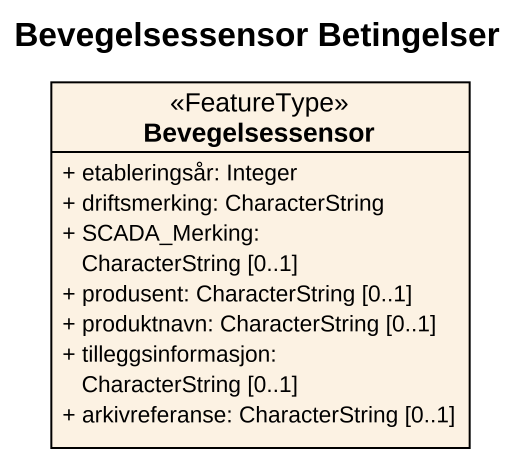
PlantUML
@startuml
title Bevegelsessensor Betingelser
hide circle
hide empty members
skinparam classAttributeIconSize 0
class Bevegelsessensor <<FeatureType>> {
  + etableringsår: Integer
  + driftsmerking: CharacterString
  + SCADA_Merking: CharacterString [0..1]
  + produsent: CharacterString [0..1]
  + produktnavn: CharacterString [0..1]
  + tilleggsinformasjon: CharacterString [0..1]
  + arkivreferanse: CharacterString [0..1]
}
@enduml
